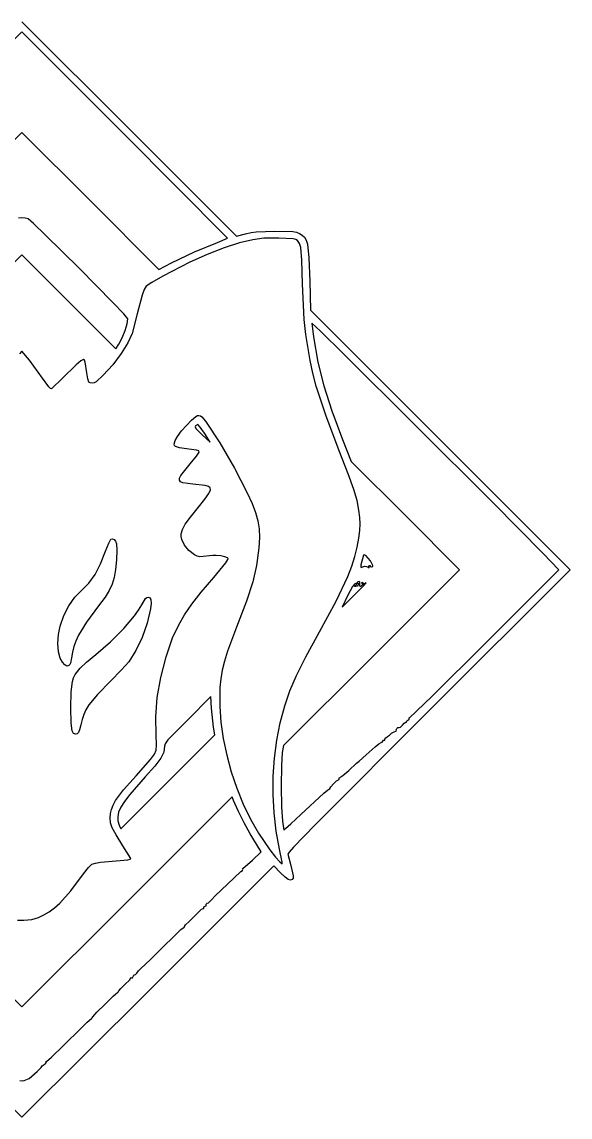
# Model space of a CAD drawing. Extents: x 225 to 542, y 447 to 764.
# Drawn here: x 383.2 to 541.8, y 446.7 to 763.8 of the extents above; entities that cross this region are included whole.
import ezdxf

# ---------------------------------------------------------------- set-up
doc = ezdxf.new("R2010")
doc.units = 0

msp = doc.modelspace()

# ---------------------------------------------------------------- linework, layer by layer
at = {"layer": 'Calque 1'}
for p, q in [((383.1535, 763.7641), (414.1759, 732.7558)), ((383.15386, 760.8528), (353.38826, 731.0881)), ((412.91946, 731.0881), (383.15386, 760.8528)), ((414.1759, 732.7558), (445.1983, 701.7476)), ((363.37554, 711.9713), (383.15384, 731.7482)), ((383.15384, 731.7482), (402.97624, 711.9271)), ((442.68506, 701.1764), (412.91946, 731.0881)), ((402.97624, 711.9271), (422.79864, 692.106)), ((383.15378, 706.99995), (382.206054, 706.933087)), ((384.101506, 706.933087), (383.15378, 706.99995)), ((384.92249, 706.7325), (384.101506, 706.933087)), ((386.473745, 705.400598), (384.92249, 706.7325)), ((389.894971, 702.133461), (386.473745, 705.400598)), ((399.78689, 692.356787), (389.894971, 702.133461)), ((439.7085, 699.8917), (442.68506, 701.1764)), ((445.1983, 701.7476), (447.84414, 702.4357)), ((447.84414, 702.4357), (449.441509, 702.81158)), ((449.441509, 702.81158), (450.979654, 703.021663)), ((453.139891, 701.12115), (449.92392, 700.6912)), ((450.979654, 703.021663), (456.3108, 703.1496)), ((457.50967, 701.15), (453.139891, 701.12115)), ((456.3108, 703.1496), (461.534941, 703.084388)), ((461.658636, 700.984013), (457.50967, 701.15)), ((461.534941, 703.084388), (462.587795, 702.890414)), ((462.415636, 700.785852), (461.658636, 700.984013)), ((462.587795, 702.890414), (463.4407, 702.5139)), ((463.4407, 702.5139), (464.265161, 702.027285)), ((464.265161, 702.027285), (464.91014, 701.421145)), ((464.91014, 701.421145), (465.401288, 700.577211)), ((433.123855, 697.151775), (439.7085, 699.8917)), ((441.681191, 698.309088), (436.793903, 696.425973)), ((446.135094, 699.758383), (441.681191, 698.309088)), ((449.92392, 700.6912), (446.135094, 699.758383)), ((462.88969, 700.4314), (462.415636, 700.785852)), ((463.456779, 699.606075), (462.88969, 700.4314)), ((463.85478, 698.447), (463.456779, 699.606075)), ((464.135112, 694.807188), (463.85478, 698.447)), ((465.401288, 700.577211), (465.764255, 699.377213)), ((465.764255, 699.377213), (466.208248, 695.435948)), ((369.56662, 682.7082), (383.15382, 696.2934)), ((383.15382, 696.2934), (396.74094, 682.7082)), ((426.458, 693.9713), (433.123855, 697.151775)), ((436.793903, 696.425973), (431.70492, 694.1917)), ((464.39107, 687.9618), (464.135112, 694.807188)), ((466.208248, 695.435948), (466.44732, 688.6512)), ((409.477359, 682.529095), (399.78689, 692.356787)), ((422.79864, 692.106), (426.458, 693.9713)), ((431.70492, 694.1917), (423.925151, 690.190325)), ((420.703988, 688.337791), (419.15292, 687.2601)), ((423.925151, 690.190325), (420.703988, 688.337791)), ((466.44732, 688.6512), (466.64895, 680.2702)), ((418.548489, 686.236188), (417.928674, 684.63455)), ((419.15292, 687.2601), (418.548489, 686.236188)), ((464.78446, 677.643), (464.39107, 687.9618)), ((396.74094, 682.7082), (410.32814, 669.123)), ((412.646772, 679.198185), (409.477359, 682.529095)), ((417.928674, 684.63455), (416.48056, 679.2091)), ((413.84549, 677.777), (412.646772, 679.198185)), ((416.48056, 679.2091), (415.02493, 673.5206)), ((466.64895, 680.2702), (504.20975, 642.7087)), ((412.98953, 674.3828), (413.608587, 676.331928)), ((413.608587, 676.331928), (413.84549, 677.777)), ((465.33496, 673.2774), (464.78446, 677.643)), ((469.517335, 674.192798), (467.02597, 676.5326)), ((467.02597, 676.5326), (467.54569, 672.5643)), ((411.15488, 670.4666), (412.125801, 672.303172)), ((412.125801, 672.303172), (412.98953, 674.3828)), ((415.02493, 673.5206), (413.805539, 670.808016)), ((466.533505, 665.702048), (465.33496, 673.2774)), ((467.54569, 672.5643), (468.826891, 665.229981)), ((476.166044, 667.673963), (469.517335, 674.192798)), ((410.32814, 669.123), (411.15488, 670.4666)), ((413.805539, 670.808016), (411.8855, 667.710625)), ((383.15392, 668.3826), (382.445599, 667.647561)), ((385.325345, 665.79115), (383.15392, 668.3826)), ((401.01653, 666.0014), (400.243625, 665.613805)), ((401.283864, 665.853742), (401.01653, 666.0014)), ((411.8855, 667.710625), (409.450428, 664.497397)), ((496.983184, 647.029525), (476.166044, 667.673963)), ((389.10516, 660.5774), (385.325345, 665.79115)), ((398.892705, 664.518912), (394.91794, 660.6146)), ((400.243625, 665.613805), (398.892705, 664.518912)), ((401.496249, 665.291062), (401.283864, 665.853742)), ((401.92862, 662.2024), (401.496249, 665.291062)), ((409.450428, 664.497397), (406.68594, 661.4373)), ((467.341064, 662.030095), (466.533505, 665.702048)), ((468.826891, 665.229981), (470.507574, 658.349)), ((390.923906, 658.072488), (389.10516, 660.5774)), ((394.91794, 660.6146), (391.74294, 657.5388)), ((402.200631, 660.439), (401.92862, 662.2024)), ((402.49227, 659.4904), (402.200631, 660.439)), ((406.68594, 661.4373), (404.682125, 659.570813)), ((468.337799, 658.259138), (467.341064, 662.030095)), ((391.382676, 657.646789), (390.923906, 658.072488)), ((391.74294, 657.5388), (391.382676, 657.646789)), ((402.942256, 659.230362), (402.49227, 659.4904)), ((403.59499, 659.1222), (402.942256, 659.230362)), ((404.089145, 659.218083), (403.59499, 659.1222)), ((404.682125, 659.570813), (404.089145, 659.218083)), ((471.049748, 649.891758), (468.337799, 658.259138)), ((470.507574, 658.349), (472.806509, 651.147169)), ((472.806509, 651.147169), (475.94247, 642.8503)), ((429.304227, 645.316425), (432.18172, 648.4727)), ((432.18172, 648.4727), (433.448107, 649.534059)), ((434.05228, 647.2089), (433.41188, 646.803)), ((433.448107, 649.534059), (433.940652, 649.78555)), ((433.940652, 649.78555), (434.38187, 649.847575)), ((434.75414, 646.460387), (434.05228, 647.2089)), ((434.38187, 649.847575), (434.803588, 649.717628)), ((434.803588, 649.717628), (435.237633, 649.393203)), ((435.237633, 649.393203), (436.27002, 648.1509)), ((436.27002, 648.1509), (440.418057, 641.918267)), ((474.97126, 639.543), (471.049748, 649.891758)), ((519.572767, 624.45995), (496.983184, 647.029525)), ((427.45794, 642.5947), (428.141178, 643.763112)), ((428.141178, 643.763112), (429.304227, 645.316425)), ((433.41188, 646.803), (433.313372, 646.510194)), ((433.313372, 646.510194), (433.525332, 646.06765)), ((433.525332, 646.06765), (435.28379, 644.1653)), ((436.02264, 644.6696), (434.75414, 646.460387)), ((435.28379, 644.1653), (437.59622, 642.0382)), ((437.59622, 642.0382), (436.02264, 644.6696)), ((436.02264, 644.6696), (436.02264, 644.6696)), ((427.184133, 641.520372), (427.45794, 642.5947)), ((427.278166, 641.134496), (427.184133, 641.520372)), ((427.551025, 640.831525), (427.278166, 641.134496)), ((428.707832, 640.420441), (427.551025, 640.831525)), ((440.418057, 641.918267), (444.682489, 634.582712)), ((475.94247, 642.8503), (478.473, 636.5003)), ((504.20975, 642.7087), (541.77055, 605.1472)), ((430.80377, 640.1794), (428.707832, 640.420441)), ((433.68725, 639.81045), (430.80377, 640.1794)), ((431.87529, 635.7899), (433.716794, 638.030937)), ((434.299392, 639.541187), (433.68725, 639.81045)), ((433.716794, 638.030937), (434.48273, 639.1817)), ((434.48273, 639.1817), (434.299392, 639.541187)), ((477.568142, 632.877167), (474.97126, 639.543)), ((429.150665, 632.4368), (431.87529, 635.7899)), ((444.682489, 634.582712), (448.365211, 627.417952)), ((478.473, 636.5003), (494.1139, 620.8236)), ((428.767404, 631.641434), (429.150665, 632.4368)), ((428.79745, 631.0661), (428.767404, 631.641434)), ((429.07897, 630.57728), (428.79745, 631.0661)), ((479.188707, 628.374887), (477.568142, 632.877167)), ((429.678715, 630.260687), (429.07897, 630.57728)), ((432.63064, 629.9019), (429.678715, 630.260687)), ((436.148677, 629.500387), (432.63064, 629.9019)), ((437.115368, 629.207114), (436.148677, 629.500387)), ((437.65505, 628.8306), (437.115368, 629.207114)), ((437.249144, 627.224425), (437.735505, 628.250647)), ((437.735505, 628.250647), (437.65505, 628.8306)), ((480.123957, 625.157189), (479.188707, 628.374887)), ((434.22975, 623.2712), (436.109411, 625.611441)), ((436.109411, 625.611441), (437.249144, 627.224425)), ((448.365211, 627.417952), (449.770274, 624.297655)), ((480.66489, 622.3451), (480.123957, 625.157189)), ((431.912327, 620.390795), (434.22975, 623.2712)), ((449.770274, 624.297655), (450.76812, 621.6977)), ((450.76812, 621.6977), (451.451686, 619.298414)), ((480.932545, 620.231458), (480.66489, 622.3451)), ((534.03017, 609.8259), (519.572767, 624.45995)), ((430.410566, 618.294863), (431.912327, 620.390795)), ((451.451686, 619.298414), (451.817229, 616.994312)), ((480.93072, 616.507798), (481.021214, 618.389437)), ((481.021214, 618.389437), (480.932545, 620.231458)), ((494.1139, 620.8236), (509.7548, 605.1469)), ((429.25662, 615.526), (429.575115, 616.750798)), ((429.264278, 614.723852), (429.25662, 615.526)), ((429.575115, 616.750798), (430.410566, 618.294863)), ((451.817229, 616.994312), (451.89162, 614.49178)), ((480.66089, 614.2753), (480.93072, 616.507798)), ((407.37681, 610.5634), (408.28787, 612.879963)), ((408.28787, 612.879963), (408.91768, 614.0017)), ((408.91768, 614.0017), (409.401629, 614.134278)), ((409.401629, 614.134278), (409.849041, 613.934625)), ((409.849041, 613.934625), (410.223368, 613.433884)), ((410.223368, 613.433884), (410.48806, 612.6632)), ((410.48806, 612.6632), (410.61884, 610.806047)), ((429.429892, 613.896945), (429.264278, 614.723852)), ((430.187456, 612.244238), (429.429892, 613.896945)), ((431.434247, 610.718636), (430.187456, 612.244238)), ((451.89162, 614.49178), (451.70173, 611.4972)), ((480.196573, 611.671869), (480.66089, 614.2753)), ((405.905233, 606.855045), (407.37681, 610.5634)), ((410.61884, 610.806047), (410.529975, 608.05915)), ((433.0752, 609.4709), (431.434247, 610.718636)), ((433.836346, 609.063211), (433.0752, 609.4709)), ((434.623126, 608.908862), (433.836346, 609.063211)), ((438.35788, 609.288), (434.623126, 608.908862)), ((439.406707, 609.302016), (438.35788, 609.288)), ((440.674695, 609.159375), (439.406707, 609.302016)), ((441.863521, 608.907947), (440.674695, 609.159375)), ((442.67486, 608.5956), (441.863521, 608.907947)), ((451.70173, 611.4972), (451.066187, 606.369408)), ((478.612602, 606.185778), (479.524856, 609.001692)), ((479.524856, 609.001692), (480.196573, 611.671869)), ((482.00126, 609.35), (481.19044, 606.5201)), ((482.221758, 609.495744), (482.00126, 609.35)), ((482.644488, 609.25355), (482.221758, 609.495744)), ((483.99876, 607.6868), (482.644488, 609.25355)), ((538.5592, 605.1118), (534.03017, 609.8259)), ((404.302504, 603.783338), (405.905233, 606.855045)), ((410.529975, 608.05915), (410.268483, 605.177928)), ((438.7145, 602.8982), (442.192543, 607.12435)), ((442.192543, 607.12435), (442.759027, 608.133641)), ((442.792132, 608.4242), (442.67486, 608.5956)), ((442.759027, 608.133641), (442.792132, 608.4242)), ((451.066187, 606.369408), (450.006191, 601.636912)), ((477.426674, 603.145138), (478.612602, 606.185778)), ((481.19044, 606.5201), (481.250882, 605.860087)), ((481.250882, 605.860087), (481.383667, 605.744567)), ((481.383667, 605.744567), (481.5457, 605.8462)), ((481.5457, 605.8462), (482.34164, 606.1421)), ((482.34164, 606.1421), (482.34164, 606.1417)), ((482.34164, 606.1417), (482.90813, 606.0925)), ((482.90813, 606.0925), (483.38462, 605.8771)), ((483.38462, 605.8771), (483.649539, 605.702237)), ((483.556256, 606.125638), (483.69112, 606.3348)), ((483.60962, 605.8561), (483.556256, 606.125638)), ((483.649539, 605.702237), (483.60962, 605.8561)), ((483.69112, 606.3348), (483.881033, 606.369675)), ((483.881033, 606.369675), (483.96002, 606.2208)), ((483.96002, 606.2208), (484.076601, 606.022875)), ((484.717342, 606.384925), (483.99876, 607.6868)), ((484.076601, 606.022875), (484.3569, 605.9406)), ((484.3569, 605.9406), (484.672598, 606.052653)), ((484.672598, 606.052653), (484.717342, 606.384925)), ((402.519548, 601.267286), (404.302504, 603.783338)), ((409.88138, 602.9178), (409.271017, 600.919334)), ((410.268483, 605.177928), (409.88138, 602.9178)), ((435.05217, 598.614275), (438.7145, 602.8982)), ((474.10125, 596.073714), (477.426674, 603.145138)), ((509.7548, 605.1469), (484.2979, 579.6809)), ((541.77055, 605.1472), (500.89275, 564.2666)), ((517.0299, 583.5814), (538.5592, 605.1118)), ((400.50729, 599.2259), (402.519548, 601.267286)), ((409.271017, 600.919334), (408.443282, 599.118925)), ((450.006191, 601.636912), (448.178918, 596.077711)), ((478.841503, 600.24655), (477.47746, 597.7378)), ((479.59602, 601.1773), (478.841503, 600.24655)), ((479.29758, 600.6121), (479.294404, 600.7538)), ((479.294404, 600.7538), (479.37198, 600.6531)), ((479.478348, 600.315741), (479.29758, 600.6121)), ((479.37198, 600.6531), (479.533413, 600.512206)), ((479.792656, 600.25715), (479.478348, 600.315741)), ((479.533413, 600.512206), (479.739011, 600.53275)), ((479.874975, 601.104188), (479.59602, 601.1773)), ((479.59764, 598.0572), (482.044046, 600.574125)), ((479.739011, 600.53275), (479.915849, 600.682294)), ((480.141916, 600.420709), (479.792656, 600.25715)), ((479.991, 600.9284), (479.874975, 601.104188)), ((479.915849, 600.682294), (479.991, 600.9284)), ((480.0955, 601.3973), (480.055924, 601.206025)), ((480.055924, 601.206025), (480.30929, 601.2432)), ((480.351036, 601.615875), (480.0955, 601.3973)), ((480.42754, 600.7908), (480.141916, 600.420709)), ((480.30929, 601.2432), (480.584857, 601.255875)), ((480.69676, 601.7068), (480.351036, 601.615875)), ((480.584857, 601.255875), (480.42754, 600.7908)), ((480.978952, 601.5627), (480.69676, 601.7068)), ((480.908385, 600.557563), (480.94475, 601.0616)), ((481.04836, 600.2522), (480.908385, 600.557563)), ((480.94475, 601.0616), (480.978952, 601.5627)), ((481.235912, 600.2186), (481.04836, 600.2522)), ((481.31392, 600.3683), (481.235912, 600.2186)), ((481.449932, 600.570387), (481.31392, 600.3683)), ((481.77694, 600.6569), (481.449932, 600.570387)), ((481.51228, 601.4422), (481.45161, 601.3281)), ((481.45161, 601.3281), (481.72634, 601.0538)), ((481.986, 601.1604), (481.51228, 601.4422)), ((481.72634, 601.0538), (482.083001, 600.726387)), ((482.083001, 600.726387), (481.77694, 600.6569)), ((482.260556, 601.069388), (481.986, 601.1604)), ((482.044046, 600.574125), (482.658165, 601.232653)), ((482.72922, 601.3473), (482.260556, 601.069388)), ((482.658165, 601.232653), (482.767997, 601.364708)), ((482.767997, 601.364708), (482.72922, 601.3473)), ((396.7476, 594.7161), (398.492605, 597.175281)), ((398.492605, 597.175281), (400.50729, 599.2259)), ((407.203329, 597.162553), (405.35631, 594.6962)), ((408.443282, 599.118925), (407.203329, 597.162553)), ((417.81371, 594.9547), (418.911941, 596.823238)), ((418.911941, 596.823238), (419.285363, 597.135245)), ((419.285363, 597.135245), (419.68909, 597.2097)), ((419.68909, 597.2097), (420.228851, 597.039231)), ((420.228851, 597.039231), (420.50418, 596.4758)), ((420.50418, 596.4758), (420.529774, 595.441369)), ((432.308765, 595.1399), (435.05217, 598.614275)), ((475.82546, 594.2982), (479.59767, 598.0569)), ((477.47746, 597.7378), (475.82546, 594.2982)), ((479.59767, 598.0569), (479.59764, 598.0572)), ((395.309652, 591.910194), (396.7476, 594.7161)), ((405.35631, 594.6962), (401.807332, 589.921111)), ((415.727893, 591.783677), (416.917365, 593.452002)), ((416.917365, 593.452002), (417.81371, 594.9547)), ((420.32033, 593.8579), (419.348106, 589.698695)), ((420.529774, 595.441369), (420.32033, 593.8579)), ((430.225652, 592.12745), (432.308765, 595.1399)), ((448.178918, 596.077711), (445.24154, 588.4698)), ((469.28349, 587.1555), (474.10125, 596.073714)), ((394.21614, 588.8194), (395.309652, 591.910194)), ((401.807332, 589.921111), (399.49564, 586.164363)), ((412.623089, 588.116463), (415.727893, 591.783677)), ((428.5442, 589.2293), (430.225652, 592.12745)), ((393.736021, 586.363728), (394.21614, 588.8194)), ((408.806345, 584.285692), (412.623089, 588.116463)), ((419.348106, 589.698695), (417.902706, 585.567362)), ((426.766752, 585.427175), (428.5442, 589.2293)), ((445.24154, 588.4698), (442.640109, 581.518903)), ((465.33081, 579.974584), (469.28349, 587.1555)), ((393.580651, 583.769775), (393.736021, 586.363728)), ((393.749126, 581.380534), (393.580651, 583.769775)), ((398.719899, 584.506976), (398.152828, 582.911108)), ((399.49564, 586.164363), (398.719899, 584.506976)), ((404.58471, 580.624), (408.806345, 584.285692)), ((417.902706, 585.567362), (416.098921, 581.744898)), ((424.94084, 579.9446), (426.766752, 585.427175)), ((501.749837, 568.42175), (517.0299, 583.5814)), ((394.24054, 579.539), (393.749126, 581.380534)), ((397.760875, 581.312401), (397.51049, 579.6465)), ((398.152828, 582.911108), (397.760875, 581.312401)), ((401.888074, 578.362963), (404.58471, 580.624)), ((416.098921, 581.744898), (414.05154, 578.5123)), ((442.640109, 581.518903), (441.754377, 578.66938)), ((394.87986, 578.397187), (394.24054, 579.539)), ((395.53493, 577.6162), (394.87986, 578.397187)), ((395.53495, 577.6162), (395.53493, 577.6162)), ((396.182065, 577.2439), (395.53495, 577.6162)), ((396.75496, 577.459), (396.182065, 577.2439)), ((397.032579, 577.722089), (396.75496, 577.459)), ((397.235332, 578.128888), (397.032579, 577.722089)), ((397.51049, 579.6465), (397.235332, 578.128888)), ((400.04895, 576.6519), (401.888074, 578.362963)), ((414.05154, 578.5123), (411.941526, 576.116287)), ((423.357763, 573.976859), (424.94084, 579.9446)), ((441.754377, 578.66938), (441.108785, 576.06465)), ((484.2979, 579.6809), (458.841, 554.2149)), ((462.583336, 574.549025), (465.33081, 579.974584)), ((398.114693, 573.859529), (398.596268, 574.81707)), ((398.596268, 574.81707), (400.04895, 576.6519)), ((411.941526, 576.116287), (408.77066, 572.8943)), ((422.3316, 568.16045), (423.357763, 573.976859)), ((441.108785, 576.06465), (440.675943, 573.575345)), ((460.666489, 570.084553), (462.583336, 574.549025)), ((397.401534, 569.783761), (397.768796, 572.759388)), ((397.768796, 572.759388), (398.114693, 573.859529)), ((408.77066, 572.8943), (405.014987, 569.060095)), ((440.428464, 571.072097), (440.38004, 565.5063)), ((440.675943, 573.575345), (440.428464, 571.072097)), ((397.32948, 565.1951), (397.401534, 569.783761)), ((405.014987, 569.060095), (402.541589, 565.984937)), ((421.873187, 562.578566), (422.3316, 568.16045)), ((437.84141, 568.4185), (431.13455, 561.7155)), ((438.0255, 565.1053), (437.84141, 568.4185)), ((459.20569, 565.7869), (460.666489, 570.084553)), ((495.2453, 562.2087), (501.749837, 568.42175)), ((397.427757, 560.6816), (397.32948, 565.1951)), ((401.686526, 564.586035), (401.032973, 563.201736)), ((402.541589, 565.984937), (401.686526, 564.586035)), ((438.57153, 559.591), (438.0255, 565.1053)), ((440.38004, 565.5063), (440.705603, 560.980494)), ((457.88609, 560.840815), (459.20569, 565.7869)), ((400.541243, 561.773653), (400.17165, 560.2434)), ((401.032973, 563.201736), (400.541243, 561.773653)), ((421.99336, 557.3144), (421.873187, 562.578566)), ((431.13455, 561.7155), (425.416958, 555.859538)), ((500.89275, 564.2666), (468.046975, 531.285475)), ((494.42891, 561.1963), (494.48894, 561.404375)), ((494.48894, 561.404375), (494.83679, 561.5754)), ((494.83679, 561.5754), (495.192751, 561.7667)), ((495.1898, 562.0432), (495.120417, 562.228625)), ((495.120417, 562.228625), (495.2453, 562.2087)), ((495.192751, 561.7667), (495.1898, 562.0432)), ((397.68073, 558.5144), (397.427757, 560.6816)), ((397.68077, 558.5144), (397.68073, 558.5144)), ((398.070044, 557.7321), (397.68077, 558.5144)), ((399.852525, 558.834316), (399.542902, 558.008225)), ((400.17165, 560.2434), (399.852525, 558.834316)), ((438.93343, 557.3899), (438.57153, 559.591)), ((440.705603, 560.980494), (441.38899, 556.27758)), ((456.886006, 555.777048), (457.88609, 560.840815)), ((490.6995, 558.085), (491.50257, 558.5338)), ((491.468202, 558.806064), (491.663986, 559.149813)), ((491.50257, 558.5338), (491.468202, 558.806064)), ((491.663986, 559.149813), (491.97222, 559.421355)), ((491.97222, 559.421355), (492.2752, 559.477)), ((492.2752, 559.477), (492.71049, 559.60345)), ((492.71049, 559.60345), (493.24697, 560.1484)), ((493.24697, 560.1484), (493.778259, 560.722838)), ((493.778259, 560.722838), (494.21111, 560.9618)), ((494.21111, 560.9618), (494.424702, 561.030675)), ((494.424702, 561.030675), (494.42891, 561.1963)), ((398.61975, 557.5222), (398.070044, 557.7321)), ((399.159679, 557.619422), (398.61975, 557.5222)), ((399.542902, 558.008225), (399.159679, 557.619422)), ((422.13861, 554.493263), (421.99336, 557.3144)), ((425.416958, 555.859538), (424.589069, 554.74417)), ((425.34043, 543.7741), (438.93343, 557.3899)), ((441.38899, 556.27758), (442.405478, 551.478185)), ((456.206298, 550.618499), (456.886006, 555.777048)), ((486.432414, 554.7718), (487.07388, 555.141)), ((487.07388, 555.141), (487.359686, 555.257125)), ((487.359686, 555.257125), (487.56717, 555.5363)), ((487.56717, 555.5363), (487.743879, 555.77255)), ((487.743879, 555.77255), (487.95574, 555.7853)), ((487.95574, 555.7853), (488.123025, 555.800838)), ((488.123025, 555.800838), (488.1926, 556.0446)), ((488.1926, 556.0446), (488.425765, 556.451675)), ((488.425765, 556.451675), (488.98635, 556.8607)), ((488.98635, 556.8607), (489.546939, 557.221325)), ((489.546939, 557.221325), (489.7801, 557.5119)), ((489.7801, 557.5119), (490.050174, 557.779475)), ((490.050174, 557.779475), (490.6995, 558.085)), ((420.392907, 550.21425), (421.492405, 551.773728)), ((421.492405, 551.773728), (422.02106, 552.9193)), ((422.02106, 552.9193), (422.13861, 554.493263)), ((424.193899, 552.349205), (423.338368, 550.541888)), ((424.42768, 554.0517), (424.193899, 552.349205)), ((424.589069, 554.74417), (424.42768, 554.0517)), ((458.50307, 552.2305), (458.237984, 548.419827)), ((458.841, 554.2149), (458.50307, 552.2305)), ((482.77621, 551.5691), (485.36983, 553.8842)), ((485.36983, 553.8842), (486.432414, 554.7718)), ((416.18639, 545.4773), (420.392907, 550.21425)), ((423.338368, 550.541888), (421.629805, 548.261002)), ((442.405478, 551.478185), (443.73034, 546.662937)), ((455.847827, 545.388062), (456.206298, 550.618499)), ((477.70421, 547.0426), (479.99052, 549.1125)), ((479.99052, 549.1125), (480.76779, 549.7439)), ((480.76779, 549.7439), (482.77621, 551.5691)), ((412.567667, 541.457336), (416.18639, 545.4773)), ((421.629805, 548.261002), (418.83693, 545.1378)), ((443.73034, 546.662937), (445.338852, 541.912467)), ((458.237984, 548.419827), (458.155537, 542.506613)), ((475.19067, 544.9776), (476.02276, 545.52635)), ((476.02276, 545.52635), (477.70421, 547.0426)), ((411.74743, 530.1582), (425.34043, 543.7741)), ((418.83693, 545.1378), (414.336506, 540.049041)), ((455.811455, 540.108637), (455.847827, 545.388062)), ((458.155537, 542.506613), (458.253207, 536.475592)), ((472.26473, 541.7883), (472.524565, 542.286091)), ((472.524565, 542.286091), (473.31883, 543.176075)), ((473.31883, 543.176075), (474.211112, 544.011722)), ((474.211112, 544.011722), (474.765, 544.3465)), ((474.765, 544.3465), (474.905148, 544.430075)), ((474.905148, 544.430075), (474.96344, 544.7055)), ((474.96344, 544.7055), (475.030188, 544.955588)), ((475.030188, 544.955588), (475.19067, 544.9776)), ((410.261001, 538.330538), (412.567667, 541.457336)), ((414.336506, 540.049041), (412.831726, 538.07466)), ((443.988, 539.3782), (413.5708, 508.9618)), ((444.41606, 538.3301), (443.988, 539.3782)), ((445.338852, 541.912467), (447.20629, 537.307402)), ((456.098041, 534.80312), (455.811455, 540.108637)), ((463.8476, 534.2389), (470.56302, 540.4529)), ((470.56302, 540.4529), (471.599636, 541.359713)), ((471.599636, 541.359713), (472.18533, 541.6876)), ((472.18533, 541.6876), (472.317797, 541.682938)), ((472.317797, 541.682938), (472.26473, 541.7883)), ((409.044132, 535.735995), (409.530233, 536.989291)), ((409.530233, 536.989291), (410.261001, 538.330538)), ((411.775304, 536.3904), (411.130792, 534.928853)), ((412.831726, 538.07466), (411.775304, 536.3904)), ((445.824453, 535.12), (444.41606, 538.3301)), ((447.20629, 537.307402), (449.307927, 532.92837)), ((458.253207, 536.475592), (458.52847, 532.3115)), ((408.6948, 533.3128), (408.774915, 534.525536)), ((408.79837, 531.865864), (408.6948, 533.3128)), ((408.774915, 534.525536), (409.044132, 535.735995)), ((411.130792, 534.928853), (410.861745, 533.622609)), ((410.861745, 533.622609), (410.931713, 532.404261)), ((447.445282, 531.839625), (445.824453, 535.12)), ((449.307927, 532.92837), (451.61904, 528.856)), ((456.708445, 529.494409), (456.098041, 534.80312)), ((460.96713, 531.5797), (463.8476, 534.2389)), ((409.271406, 530.421713), (408.79837, 531.865864)), ((410.378164, 528.400755), (409.271406, 530.421713)), ((410.931713, 532.404261), (411.30425, 531.2064)), ((411.30425, 531.2064), (411.74743, 530.1582)), ((449.203433, 528.633162), (447.445282, 531.839625)), ((458.52847, 532.3115), (458.89445, 529.7227)), ((458.89445, 529.7227), (459.45451, 530.1815)), ((459.45451, 530.1815), (460.96719, 531.5797)), ((460.96719, 531.5797), (460.96713, 531.5797)), ((468.046975, 531.285475), (461.7864, 524.8169)), ((412.3829, 525.2234), (410.378164, 528.400755)), ((451.02379, 525.6448), (449.203433, 528.633162)), ((451.61904, 528.856), (454.915357, 524.074025)), ((457.64353, 524.2054), (456.708445, 529.494409)), ((414.63896, 521.5142), (412.3829, 525.2234)), ((449.89179, 521.0531), (452.42207, 523.4773)), ((452.42207, 523.4773), (451.02379, 525.6448)), ((454.915357, 524.074025), (456.560757, 521.964194)), ((458.45835, 520.4805), (457.64353, 524.2054)), ((460.47493, 523.354274), (460.10105, 522.7932)), ((461.7864, 524.8169), (460.47493, 523.354274)), ((403.38888, 519.9008), (404.405487, 520.219867)), ((404.405487, 520.219867), (405.937014, 520.492538)), ((405.937014, 520.492538), (410.40562, 520.8793)), ((410.40562, 520.8793), (413.815436, 521.134312)), ((413.815436, 521.134312), (414.46243, 521.295452)), ((414.46243, 521.295452), (414.63896, 521.5142)), ((447.12418, 518.629), (449.89179, 521.0531)), ((456.560757, 521.964194), (457.77771, 520.6128)), ((457.77771, 520.6128), (458.504944, 520.002412)), ((458.504944, 520.002412), (458.45835, 520.4805)), ((460.10105, 522.7932), (460.96095, 519.515)), ((397.312085, 512.155045), (400.98013, 517.0721)), ((400.98013, 517.0721), (402.424235, 518.952725)), ((402.424235, 518.952725), (403.38888, 519.9008)), ((456.0236, 519.4002), (419.6551, 483.031)), ((442.63152, 514.1101), (446.53186, 517.7342)), ((446.53186, 517.7342), (446.945497, 518.102487)), ((446.945497, 518.102487), (447.03248, 518.3933)), ((446.999317, 518.55975), (447.12418, 518.629)), ((447.03248, 518.3933), (446.999317, 518.55975)), ((458.00063, 517.4296), (456.0236, 519.4002)), ((459.328257, 516.164045), (458.00063, 517.4296)), ((460.96095, 519.515), (461.68805, 516.515775)), ((439.1124, 510.7342), (442.63152, 514.1101)), ((460.237815, 515.468163), (459.328257, 516.164045)), ((460.866281, 515.261598), (460.237815, 515.468163)), ((461.35063, 515.464), (460.866281, 515.261598)), ((461.641654, 515.858216), (461.35063, 515.464)), ((461.68805, 516.515775), (461.641654, 515.858216)), ((394.097796, 508.590888), (397.312085, 512.155045)), ((437.98792, 509.5578), (439.1124, 510.7342)), ((383.1536, 478.5454), (352.7364, 508.9618)), ((413.5708, 508.9618), (383.1536, 478.5454)), ((392.573744, 507.231984), (394.097796, 508.590888)), ((435.80557, 507.3401), (435.926739, 507.651487)), ((435.926739, 507.651487), (436.21806, 507.781)), ((436.21806, 507.781), (436.466792, 507.849925)), ((436.466792, 507.849925), (436.48556, 508.0156)), ((436.48556, 508.0156), (436.498906, 508.277387)), ((436.498906, 508.277387), (436.73453, 508.5772)), ((436.73453, 508.5772), (437.12849, 508.7303)), ((437.12849, 508.7303), (437.98792, 509.5578)), ((386.034255, 503.86485), (387.91617, 504.444)), ((387.91603, 504.444), (389.517687, 505.192204)), ((387.91617, 504.444), (387.91603, 504.444)), ((389.517687, 505.192204), (391.05865, 506.110311)), ((391.05865, 506.110311), (392.573744, 507.231984)), ((431.5279, 503.337), (434.2416, 505.9591)), ((434.2416, 505.9591), (435.150481, 506.81865)), ((435.150481, 506.81865), (435.63067, 507.074)), ((435.63067, 507.074), (435.754195, 507.080262)), ((435.754195, 507.080262), (435.80557, 507.3401)), ((381.909122, 503.640394), (383.68284, 503.6529)), ((383.68284, 503.6529), (386.034255, 503.86485)), ((429.147382, 500.947637), (430.06811, 501.6956)), ((430.06811, 501.6956), (430.212971, 501.741175)), ((430.18294, 501.8502), (430.514267, 502.350712)), ((430.212971, 501.741175), (430.18294, 501.8502)), ((430.514267, 502.350712), (431.5279, 503.337)), ((423.77122, 495.6436), (427.31203, 499.1493)), ((427.31203, 499.1493), (429.147382, 500.947637)), ((420.46393, 492.4251), (423.77122, 495.6436)), ((417.4475, 489.5808), (420.46393, 492.4251)), ((415.991554, 487.91785), (416.44937, 488.3432)), ((416.44937, 488.3432), (416.85043, 488.9956)), ((416.85043, 488.9956), (417.4475, 489.5808)), ((413.03906, 485.1587), (414.266891, 486.350125)), ((414.266891, 486.350125), (414.69631, 486.9855)), ((414.69631, 486.9855), (414.692886, 487.095875)), ((414.692886, 487.095875), (414.88042, 487.0255)), ((414.88042, 487.0255), (415.156946, 487.021962)), ((415.156946, 487.021962), (415.34825, 487.3785)), ((415.34825, 487.3785), (415.507519, 487.733625)), ((415.507519, 487.733625), (415.68745, 487.8111)), ((415.68745, 487.8111), (415.991554, 487.91785)), ((383.1536, 446.6618), (346.6521, 483.031)), ((419.6551, 483.031), (383.1536, 446.6618)), ((409.57897, 481.6936), (410.96803, 482.9097)), ((410.96803, 482.9097), (411.137742, 483.006837)), ((411.137742, 483.006837), (411.22098, 483.2404)), ((411.22098, 483.2404), (411.763971, 483.940312)), ((411.763971, 483.940312), (413.03906, 485.1587)), ((404.86761, 477.0514), (407.14339, 479.2462)), ((407.14339, 479.2462), (409.57897, 481.6936)), ((403.509577, 475.361812), (403.70633, 475.6624)), ((403.70633, 475.6624), (404.86761, 477.0514)), ((395.09698, 467.2993), (400.3815, 472.5054)), ((400.3815, 472.5054), (402.00078, 474.159)), ((402.00078, 474.159), (403.26586, 475.2368)), ((403.26586, 475.2368), (403.509577, 475.361812)), ((391.744519, 464.050575), (395.09698, 467.2993)), ((390.21857, 462.7418), (391.744519, 464.050575)), ((385.2702, 457.8701), (387.60972, 459.864312)), ((387.60972, 459.864312), (388.702232, 460.98687)), ((388.702232, 460.98687), (389.01474, 461.489)), ((389.01474, 461.489), (389.57753, 461.8985)), ((389.57753, 461.8985), (390.05, 462.256112)), ((390.05, 462.256112), (390.15317, 462.5559)), ((390.106482, 462.717175), (390.21857, 462.7418)), ((390.15317, 462.5559), (390.106482, 462.717175)), ((382.5751, 457.2624), (383.184195, 457.16093)), ((383.184195, 457.16093), (383.782729, 457.216237)), ((383.782729, 457.216237), (385.27034, 457.8702)), ((385.27034, 457.8702), (385.2702, 457.8701))]:
    msp.add_line(p, q, dxfattribs=at)

doc.saveas('drawing.dxf')
